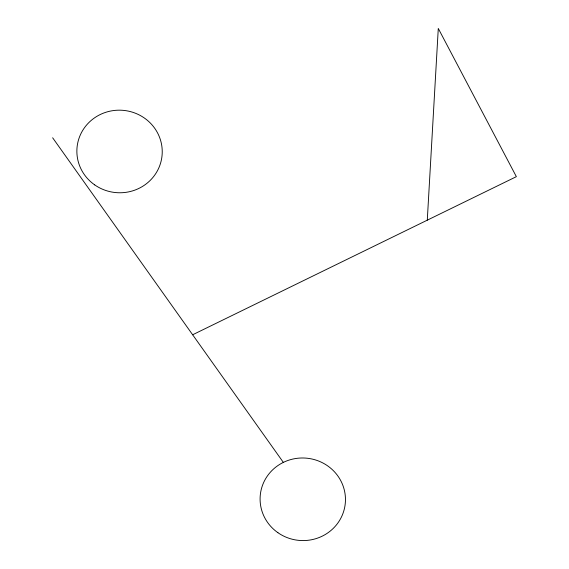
<?xml version="1.0" encoding="UTF-8"?>
<svg xmlns="http://www.w3.org/2000/svg" width="569" height="569" viewBox="0 0 569 569"><rect width="100%" height="100%" fill="white"/><g stroke="black" fill="none" stroke-linecap="round" stroke-linejoin="round"><path stroke-width="0.85" d="M427.283 220.167L438.286 28.45L516.36 176.66L192.642 334.771M52.64 137.776L283.348 462.391M94.674 184.875A42.696 41.281 5.5 0 0 162.03 155.806A42.696 41.281 5.5 0 0 101.951 113.743A42.696 41.281 5.5 0 0 94.674 184.875M277.9 532.684A42.696 41.281 5.5 0 0 345.255 503.608A42.696 41.281 5.5 0 0 285.176 461.551A42.696 41.281 5.5 0 0 277.9 532.684"/></g></svg>
